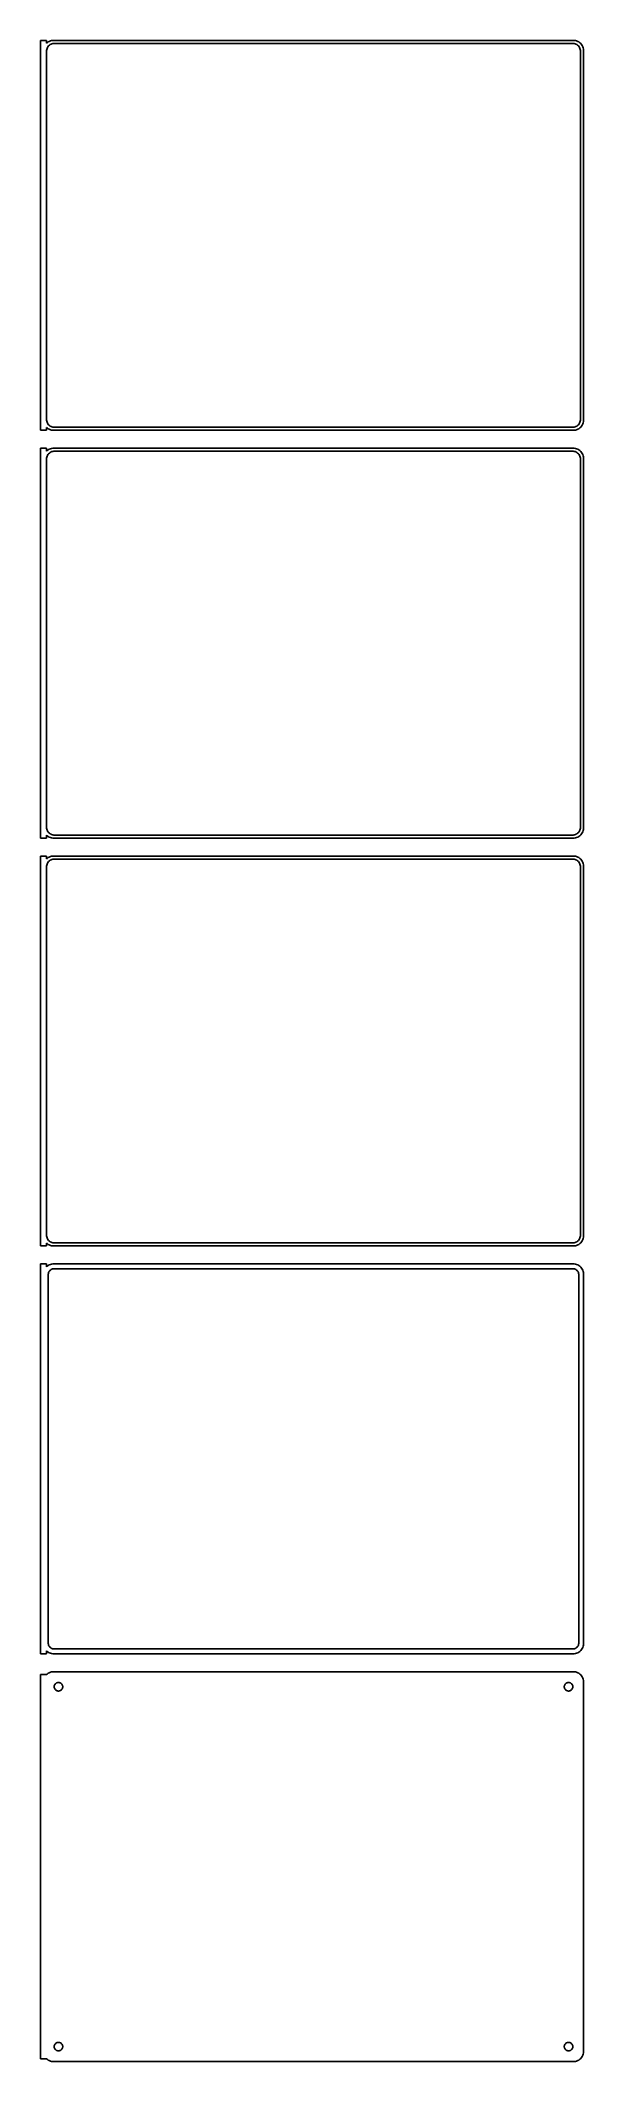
# Model space of a CAD drawing. Header units: metres. Extents: x -136 to 135, y 923 to 1933.
import ezdxf

# ---------------------------------------------------------------- set-up
doc = ezdxf.new("R2010")
doc.units = ezdxf.units.M

msp = doc.modelspace()

# ---------------------------------------------------------------- linework, layer by layer
for p, q in [((-133.5, 1933.49), (-136.5, 1933.49)), ((-136.5, 1933.49), (-136.5, 1738.51)), ((-133.5, 1932.06), (-133.5, 1933.49)), ((-133.187, 1932.35), (-133.5, 1932.06)), ((-132.679, 1932.72), (-133.187, 1932.35)), ((-132.129, 1933.02), (-132.679, 1932.72)), ((-132.416, 1930.74), (-132.05, 1931.08)), ((-131.545, 1933.26), (-132.129, 1933.02)), ((-132.05, 1931.08), (-131.643, 1931.38)), ((-131.643, 1931.38), (-131.203, 1931.62)), ((-130.937, 1933.41), (-131.545, 1933.26)), ((-131.203, 1931.62), (-130.736, 1931.8)), ((-130.314, 1933.49), (-130.937, 1933.41)), ((-130.736, 1931.8), (-130.25, 1931.93)), ((130.314, 1933.49), (-130.314, 1933.49)), ((-130.25, 1931.93), (-129.751, 1931.99)), ((-129.751, 1931.99), (129.751, 1931.99)), ((129.751, 1931.99), (130.25, 1931.93)), ((130.25, 1931.93), (130.736, 1931.8)), ((130.937, 1933.41), (130.314, 1933.49)), ((130.736, 1931.8), (131.203, 1931.62)), ((131.545, 1933.26), (130.937, 1933.41)), ((131.203, 1931.62), (131.643, 1931.38)), ((132.129, 1933.02), (131.545, 1933.26)), ((131.643, 1931.38), (132.05, 1931.08)), ((132.05, 1931.08), (132.416, 1930.74)), ((132.679, 1932.72), (132.129, 1933.02)), ((133.187, 1932.35), (132.679, 1932.72)), ((133.645, 1931.92), (133.187, 1932.35)), ((134.045, 1931.44), (133.645, 1931.92)), ((134.382, 1930.91), (134.045, 1931.44)), ((-133.5, 1928), (-133.468, 1928.5)), ((-133.5, 1744), (-133.5, 1928)), ((-133.468, 1928.5), (-133.374, 1928.99)), ((-133.374, 1928.99), (-133.219, 1929.47)), ((-133.219, 1929.47), (-133.005, 1929.93)), ((-133.005, 1929.93), (-132.736, 1930.35)), ((-132.736, 1930.35), (-132.416, 1930.74)), ((132.416, 1930.74), (132.736, 1930.35)), ((132.736, 1930.35), (133.005, 1929.93)), ((133.005, 1929.93), (133.219, 1929.47)), ((133.219, 1929.47), (133.374, 1928.99)), ((133.374, 1928.99), (133.468, 1928.5)), ((133.468, 1928.5), (133.5, 1928)), ((133.5, 1928), (133.5, 1744)), ((134.649, 1930.34), (134.382, 1930.91)), ((134.843, 1929.74), (134.649, 1930.34)), ((134.961, 1929.13), (134.843, 1929.74)), ((135, 1928.5), (134.961, 1929.13)), ((135, 1743.5), (135, 1928.5)), ((-133.468, 1743.5), (-133.5, 1744)), ((-133.5, 1739.94), (-133.187, 1739.65)), ((-133.5, 1738.51), (-133.5, 1739.94)), ((-133.374, 1743.01), (-133.468, 1743.5)), ((-133.219, 1742.53), (-133.374, 1743.01)), ((-133.005, 1742.07), (-133.219, 1742.53)), ((-133.187, 1739.65), (-132.679, 1739.28)), ((-132.736, 1741.65), (-133.005, 1742.07)), ((-132.416, 1741.26), (-132.736, 1741.65)), ((-132.679, 1739.28), (-132.129, 1738.98)), ((-132.05, 1740.92), (-132.416, 1741.26)), ((-132.129, 1738.98), (-131.545, 1738.74)), ((-131.643, 1740.62), (-132.05, 1740.92)), ((-131.203, 1740.38), (-131.643, 1740.62)), ((-130.736, 1740.2), (-131.203, 1740.38)), ((-130.25, 1740.07), (-130.736, 1740.2)), ((-129.751, 1740.01), (-130.25, 1740.07)), ((129.751, 1740.01), (-129.751, 1740.01)), ((130.25, 1740.07), (129.751, 1740.01)), ((130.736, 1740.2), (130.25, 1740.07)), ((131.203, 1740.38), (130.736, 1740.2)), ((131.643, 1740.62), (131.203, 1740.38)), ((131.545, 1738.74), (132.129, 1738.98)), ((132.05, 1740.92), (131.643, 1740.62)), ((132.416, 1741.26), (132.05, 1740.92)), ((132.129, 1738.98), (132.679, 1739.28)), ((132.736, 1741.65), (132.416, 1741.26)), ((132.679, 1739.28), (133.187, 1739.65)), ((133.005, 1742.07), (132.736, 1741.65)), ((133.219, 1742.53), (133.005, 1742.07)), ((133.187, 1739.65), (133.645, 1740.08)), ((133.374, 1743.01), (133.219, 1742.53)), ((133.468, 1743.5), (133.374, 1743.01)), ((133.5, 1744), (133.468, 1743.5)), ((133.645, 1740.08), (134.045, 1740.56)), ((134.045, 1740.56), (134.382, 1741.09)), ((134.382, 1741.09), (134.649, 1741.66)), ((134.649, 1741.66), (134.843, 1742.26)), ((134.843, 1742.26), (134.961, 1742.87)), ((134.961, 1742.87), (135, 1743.5)), ((-136.5, 1738.51), (-133.5, 1738.51)), ((-133.5, 1729.49), (-136.5, 1729.49)), ((-136.5, 1729.49), (-136.5, 1534.51)), ((-133.5, 1728.06), (-133.5, 1729.49)), ((-132.129, 1729.02), (-132.679, 1728.72)), ((-131.545, 1729.26), (-132.129, 1729.02)), ((-131.545, 1738.74), (-130.937, 1738.59)), ((-130.937, 1729.41), (-131.545, 1729.26)), ((-130.937, 1738.59), (-130.314, 1738.51)), ((-130.314, 1729.49), (-130.937, 1729.41)), ((-130.314, 1738.51), (130.314, 1738.51)), ((130.314, 1729.49), (-130.314, 1729.49)), ((130.314, 1738.51), (130.937, 1738.59)), ((130.937, 1729.41), (130.314, 1729.49)), ((130.937, 1738.59), (131.545, 1738.74)), ((131.545, 1729.26), (130.937, 1729.41)), ((132.129, 1729.02), (131.545, 1729.26)), ((132.679, 1728.72), (132.129, 1729.02)), ((-133.187, 1728.35), (-133.5, 1728.06)), ((-133.5, 1724), (-133.468, 1724.5)), ((-133.5, 1540), (-133.5, 1724)), ((-133.468, 1724.5), (-133.374, 1724.99)), ((-133.374, 1724.99), (-133.219, 1725.47)), ((-133.219, 1725.47), (-133.005, 1725.93)), ((-132.679, 1728.72), (-133.187, 1728.35)), ((-133.005, 1725.93), (-132.736, 1726.35)), ((-132.736, 1726.35), (-132.416, 1726.74)), ((-132.416, 1726.74), (-132.05, 1727.08)), ((-132.05, 1727.08), (-131.643, 1727.38)), ((-131.643, 1727.38), (-131.203, 1727.62)), ((-131.203, 1727.62), (-130.736, 1727.8)), ((-130.736, 1727.8), (-130.25, 1727.93)), ((-130.25, 1727.93), (-129.751, 1727.99)), ((-129.751, 1727.99), (129.751, 1727.99)), ((129.751, 1727.99), (130.25, 1727.93)), ((130.25, 1727.93), (130.736, 1727.8)), ((130.736, 1727.8), (131.203, 1727.62)), ((131.203, 1727.62), (131.643, 1727.38)), ((131.643, 1727.38), (132.05, 1727.08)), ((132.05, 1727.08), (132.416, 1726.74)), ((132.416, 1726.74), (132.736, 1726.35)), ((133.187, 1728.35), (132.679, 1728.72)), ((132.736, 1726.35), (133.005, 1725.93)), ((133.005, 1725.93), (133.219, 1725.47)), ((133.645, 1727.92), (133.187, 1728.35)), ((133.219, 1725.47), (133.374, 1724.99)), ((133.374, 1724.99), (133.468, 1724.5)), ((133.468, 1724.5), (133.5, 1724)), ((133.5, 1724), (133.5, 1540)), ((134.045, 1727.44), (133.645, 1727.92)), ((134.382, 1726.91), (134.045, 1727.44)), ((134.649, 1726.34), (134.382, 1726.91)), ((134.843, 1725.74), (134.649, 1726.34)), ((134.961, 1725.13), (134.843, 1725.74)), ((135, 1724.5), (134.961, 1725.13)), ((135, 1539.5), (135, 1724.5)), ((-133.468, 1539.5), (-133.5, 1540)), ((-133.374, 1539.01), (-133.468, 1539.5)), ((-133.219, 1538.53), (-133.374, 1539.01)), ((-133.005, 1538.07), (-133.219, 1538.53)), ((-132.736, 1537.65), (-133.005, 1538.07)), ((-132.416, 1537.26), (-132.736, 1537.65)), ((-132.05, 1536.92), (-132.416, 1537.26)), ((-131.643, 1536.62), (-132.05, 1536.92)), ((132.05, 1536.92), (131.643, 1536.62)), ((132.416, 1537.26), (132.05, 1536.92)), ((132.736, 1537.65), (132.416, 1537.26)), ((133.005, 1538.07), (132.736, 1537.65)), ((133.219, 1538.53), (133.005, 1538.07)), ((133.374, 1539.01), (133.219, 1538.53)), ((133.468, 1539.5), (133.374, 1539.01)), ((133.5, 1540), (133.468, 1539.5)), ((134.045, 1536.56), (134.382, 1537.09)), ((134.382, 1537.09), (134.649, 1537.66)), ((134.649, 1537.66), (134.843, 1538.26)), ((134.843, 1538.26), (134.961, 1538.87)), ((134.961, 1538.87), (135, 1539.5)), ((-136.5, 1534.51), (-133.5, 1534.51)), ((-133.5, 1535.94), (-133.187, 1535.65)), ((-133.5, 1534.51), (-133.5, 1535.94)), ((-133.187, 1535.65), (-132.679, 1535.28)), ((-132.679, 1535.28), (-132.129, 1534.98)), ((-132.129, 1534.98), (-131.545, 1534.74)), ((-131.203, 1536.38), (-131.643, 1536.62)), ((-131.545, 1534.74), (-130.937, 1534.59)), ((-130.736, 1536.2), (-131.203, 1536.38)), ((-130.937, 1534.59), (-130.314, 1534.51)), ((-130.25, 1536.07), (-130.736, 1536.2)), ((-130.314, 1534.51), (130.314, 1534.51)), ((-129.751, 1536.01), (-130.25, 1536.07)), ((129.751, 1536.01), (-129.751, 1536.01)), ((130.25, 1536.07), (129.751, 1536.01)), ((130.736, 1536.2), (130.25, 1536.07)), ((130.314, 1534.51), (130.937, 1534.59)), ((131.203, 1536.38), (130.736, 1536.2)), ((130.937, 1534.59), (131.545, 1534.74)), ((131.643, 1536.62), (131.203, 1536.38)), ((131.545, 1534.74), (132.129, 1534.98)), ((132.129, 1534.98), (132.679, 1535.28)), ((132.679, 1535.28), (133.187, 1535.65)), ((133.187, 1535.65), (133.645, 1536.08)), ((133.645, 1536.08), (134.045, 1536.56)), ((-133.5, 1525.49), (-136.5, 1525.49)), ((-136.5, 1525.49), (-136.5, 1330.51)), ((-133.5, 1524.06), (-133.5, 1525.49)), ((-133.187, 1524.35), (-133.5, 1524.06)), ((-133.5, 1520), (-133.468, 1520.5)), ((-133.5, 1336), (-133.5, 1520)), ((-133.468, 1520.5), (-133.374, 1520.99)), ((-133.374, 1520.99), (-133.219, 1521.47)), ((-133.219, 1521.47), (-133.005, 1521.93)), ((-132.679, 1524.72), (-133.187, 1524.35)), ((-133.005, 1521.93), (-132.736, 1522.35)), ((-132.736, 1522.35), (-132.416, 1522.74)), ((-132.129, 1525.02), (-132.679, 1524.72)), ((-132.416, 1522.74), (-132.05, 1523.08)), ((-131.545, 1525.26), (-132.129, 1525.02)), ((-132.05, 1523.08), (-131.643, 1523.38)), ((-131.643, 1523.38), (-131.203, 1523.62)), ((-130.937, 1525.41), (-131.545, 1525.26)), ((-131.203, 1523.62), (-130.736, 1523.8)), ((-130.314, 1525.49), (-130.937, 1525.41)), ((-130.736, 1523.8), (-130.25, 1523.93)), ((130.314, 1525.49), (-130.314, 1525.49)), ((-130.25, 1523.93), (-129.751, 1523.99)), ((-129.751, 1523.99), (129.751, 1523.99)), ((129.751, 1523.99), (130.25, 1523.93)), ((130.25, 1523.93), (130.736, 1523.8)), ((130.937, 1525.41), (130.314, 1525.49)), ((130.736, 1523.8), (131.203, 1523.62)), ((131.545, 1525.26), (130.937, 1525.41)), ((131.203, 1523.62), (131.643, 1523.38)), ((132.129, 1525.02), (131.545, 1525.26)), ((131.643, 1523.38), (132.05, 1523.08)), ((132.05, 1523.08), (132.416, 1522.74)), ((132.679, 1524.72), (132.129, 1525.02)), ((132.416, 1522.74), (132.736, 1522.35)), ((133.187, 1524.35), (132.679, 1524.72)), ((132.736, 1522.35), (133.005, 1521.93)), ((133.005, 1521.93), (133.219, 1521.47)), ((133.645, 1523.92), (133.187, 1524.35)), ((133.219, 1521.47), (133.374, 1520.99)), ((133.374, 1520.99), (133.468, 1520.5)), ((133.468, 1520.5), (133.5, 1520)), ((133.5, 1520), (133.5, 1336)), ((134.045, 1523.44), (133.645, 1523.92)), ((134.382, 1522.91), (134.045, 1523.44)), ((134.649, 1522.34), (134.382, 1522.91)), ((134.843, 1521.74), (134.649, 1522.34)), ((134.961, 1521.13), (134.843, 1521.74)), ((135, 1520.5), (134.961, 1521.13)), ((135, 1335.5), (135, 1520.5)), ((-133.468, 1335.5), (-133.5, 1336)), ((-133.374, 1335.01), (-133.468, 1335.5)), ((-133.219, 1334.53), (-133.374, 1335.01)), ((-133.005, 1334.07), (-133.219, 1334.53)), ((133.219, 1334.53), (133.005, 1334.07)), ((133.374, 1335.01), (133.219, 1334.53)), ((133.468, 1335.5), (133.374, 1335.01)), ((133.5, 1336), (133.468, 1335.5)), ((134.843, 1334.26), (134.961, 1334.87)), ((134.961, 1334.87), (135, 1335.5)), ((-136.5, 1330.51), (-133.5, 1330.51)), ((-133.5, 1331.94), (-133.187, 1331.65)), ((-133.5, 1330.51), (-133.5, 1331.94)), ((-133.187, 1331.65), (-132.679, 1331.28)), ((-132.736, 1333.65), (-133.005, 1334.07)), ((-132.416, 1333.26), (-132.736, 1333.65)), ((-132.679, 1331.28), (-132.129, 1330.98)), ((-132.05, 1332.92), (-132.416, 1333.26)), ((-132.129, 1330.98), (-131.545, 1330.74)), ((-131.643, 1332.62), (-132.05, 1332.92)), ((-131.203, 1332.38), (-131.643, 1332.62)), ((-131.545, 1330.74), (-130.937, 1330.59)), ((-130.736, 1332.2), (-131.203, 1332.38)), ((-130.937, 1330.59), (-130.314, 1330.51)), ((-130.25, 1332.07), (-130.736, 1332.2)), ((-130.314, 1330.51), (130.314, 1330.51)), ((-129.751, 1332.01), (-130.25, 1332.07)), ((129.751, 1332.01), (-129.751, 1332.01)), ((130.25, 1332.07), (129.751, 1332.01)), ((130.736, 1332.2), (130.25, 1332.07)), ((130.314, 1330.51), (130.937, 1330.59)), ((131.203, 1332.38), (130.736, 1332.2)), ((130.937, 1330.59), (131.545, 1330.74)), ((131.643, 1332.62), (131.203, 1332.38)), ((131.545, 1330.74), (132.129, 1330.98)), ((132.05, 1332.92), (131.643, 1332.62)), ((132.416, 1333.26), (132.05, 1332.92)), ((132.129, 1330.98), (132.679, 1331.28)), ((132.736, 1333.65), (132.416, 1333.26)), ((132.679, 1331.28), (133.187, 1331.65)), ((133.005, 1334.07), (132.736, 1333.65)), ((133.187, 1331.65), (133.645, 1332.08)), ((133.645, 1332.08), (134.045, 1332.56)), ((134.045, 1332.56), (134.382, 1333.09)), ((134.382, 1333.09), (134.649, 1333.66)), ((134.649, 1333.66), (134.843, 1334.26)), ((-133.5, 1321.48), (-136.5, 1321.48)), ((-136.5, 1321.48), (-136.5, 1126.52)), ((-133.5, 1320.06), (-133.5, 1321.48)), ((-133.187, 1320.35), (-133.5, 1320.06)), ((-132.679, 1320.72), (-133.187, 1320.35)), ((-132.129, 1321.02), (-132.679, 1320.72)), ((-132.613, 1316), (-132.588, 1316.39)), ((-132.613, 1132), (-132.613, 1316)), ((-132.588, 1316.39), (-132.515, 1316.77)), ((-132.515, 1316.77), (-132.394, 1317.15)), ((-132.394, 1317.15), (-132.228, 1317.5)), ((-132.228, 1317.5), (-132.018, 1317.83)), ((-131.545, 1321.26), (-132.129, 1321.02)), ((-132.018, 1317.83), (-131.769, 1318.13)), ((-131.769, 1318.13), (-131.484, 1318.4)), ((-130.937, 1321.41), (-131.545, 1321.26)), ((-131.484, 1318.4), (-131.168, 1318.63)), ((-131.168, 1318.63), (-130.825, 1318.82)), ((-130.314, 1321.49), (-130.937, 1321.41)), ((-130.825, 1318.82), (-130.462, 1318.96)), ((-130.462, 1318.96), (-130.083, 1319.06)), ((130.314, 1321.49), (-130.314, 1321.49)), ((-130.083, 1319.06), (-129.695, 1319.11)), ((-129.695, 1319.11), (129.695, 1319.11)), ((129.695, 1319.11), (130.083, 1319.06)), ((130.083, 1319.06), (130.462, 1318.96)), ((130.937, 1321.41), (130.314, 1321.49)), ((130.462, 1318.96), (130.825, 1318.82)), ((130.825, 1318.82), (131.168, 1318.63)), ((131.545, 1321.26), (130.937, 1321.41)), ((131.168, 1318.63), (131.484, 1318.4)), ((131.484, 1318.4), (131.769, 1318.13)), ((132.129, 1321.02), (131.545, 1321.26)), ((131.769, 1318.13), (132.018, 1317.83)), ((132.018, 1317.83), (132.228, 1317.5)), ((132.679, 1320.72), (132.129, 1321.02)), ((132.228, 1317.5), (132.394, 1317.15)), ((132.394, 1317.15), (132.515, 1316.77)), ((132.515, 1316.77), (132.588, 1316.39)), ((132.588, 1316.39), (132.613, 1316)), ((132.613, 1316), (132.613, 1132)), ((133.187, 1320.35), (132.679, 1320.72)), ((133.645, 1319.92), (133.187, 1320.35)), ((134.045, 1319.44), (133.645, 1319.92)), ((134.382, 1318.91), (134.045, 1319.44)), ((134.649, 1318.34), (134.382, 1318.91)), ((134.843, 1317.74), (134.649, 1318.34)), ((134.961, 1317.13), (134.843, 1317.74)), ((135, 1316.5), (134.961, 1317.13)), ((135, 1131.5), (135, 1316.5)), ((-136.5, 1126.52), (-133.5, 1126.52)), ((-133.5, 1126.52), (-133.5, 1127.94)), ((-133.5, 1127.94), (-133.187, 1127.65)), ((-133.187, 1127.65), (-132.679, 1127.28)), ((-132.679, 1127.28), (-132.129, 1126.98)), ((-132.588, 1131.61), (-132.613, 1132)), ((-132.515, 1131.23), (-132.588, 1131.61)), ((-132.394, 1130.85), (-132.515, 1131.23)), ((-132.228, 1130.5), (-132.394, 1130.85)), ((-132.018, 1130.17), (-132.228, 1130.5)), ((-132.129, 1126.98), (-131.545, 1126.74)), ((-131.769, 1129.87), (-132.018, 1130.17)), ((-131.484, 1129.6), (-131.769, 1129.87)), ((-131.545, 1126.74), (-130.937, 1126.59)), ((-131.168, 1129.37), (-131.484, 1129.6)), ((-130.825, 1129.18), (-131.168, 1129.37)), ((-130.937, 1126.59), (-130.314, 1126.51)), ((-130.462, 1129.04), (-130.825, 1129.18)), ((-130.083, 1128.94), (-130.462, 1129.04)), ((-130.314, 1126.51), (130.314, 1126.51)), ((-129.695, 1128.89), (-130.083, 1128.94)), ((129.695, 1128.89), (-129.695, 1128.89)), ((130.083, 1128.94), (129.695, 1128.89)), ((130.462, 1129.04), (130.083, 1128.94)), ((130.314, 1126.51), (130.937, 1126.59)), ((130.825, 1129.18), (130.462, 1129.04)), ((131.168, 1129.37), (130.825, 1129.18)), ((130.937, 1126.59), (131.545, 1126.74)), ((131.484, 1129.6), (131.168, 1129.37)), ((131.769, 1129.87), (131.484, 1129.6)), ((131.545, 1126.74), (132.129, 1126.98)), ((132.018, 1130.17), (131.769, 1129.87)), ((132.228, 1130.5), (132.018, 1130.17)), ((132.129, 1126.98), (132.679, 1127.28)), ((132.394, 1130.85), (132.228, 1130.5)), ((132.515, 1131.23), (132.394, 1130.85)), ((132.588, 1131.61), (132.515, 1131.23)), ((132.613, 1132), (132.588, 1131.61)), ((132.679, 1127.28), (133.187, 1127.65)), ((133.187, 1127.65), (133.645, 1128.08)), ((133.645, 1128.08), (134.045, 1128.56)), ((134.045, 1128.56), (134.382, 1129.09)), ((134.382, 1129.09), (134.649, 1129.66)), ((134.649, 1129.66), (134.843, 1130.26)), ((134.843, 1130.26), (134.961, 1130.87)), ((134.961, 1130.87), (135, 1131.5)), ((-133.5, 1116.15), (-136.5, 1116.15)), ((-136.5, 1116.15), (-136.5, 923.847)), ((-133.187, 1116.35), (-133.5, 1116.06)), ((-133.5, 1116.06), (-133.5, 1116.15)), ((-132.679, 1116.72), (-133.187, 1116.35)), ((-132.129, 1117.02), (-132.679, 1116.72)), ((-131.545, 1117.26), (-132.129, 1117.02)), ((-130.937, 1117.41), (-131.545, 1117.26)), ((-130.314, 1117.49), (-130.937, 1117.41)), ((130.314, 1117.49), (-130.314, 1117.49)), ((-128.16, 1112.03), (-127.9, 1112.1)), ((-127.9, 1112.1), (-127.634, 1112.13)), ((-127.634, 1112.13), (-127.366, 1112.13)), ((-127.366, 1112.13), (-127.1, 1112.1)), ((-127.1, 1112.1), (-126.84, 1112.03)), ((126.84, 1112.03), (127.1, 1112.1)), ((127.1, 1112.1), (127.366, 1112.13)), ((127.366, 1112.13), (127.634, 1112.13)), ((127.634, 1112.13), (127.9, 1112.1)), ((127.9, 1112.1), (128.16, 1112.03)), ((130.937, 1117.41), (130.314, 1117.49)), ((131.545, 1117.26), (130.937, 1117.41)), ((132.129, 1117.02), (131.545, 1117.26)), ((132.679, 1116.72), (132.129, 1117.02)), ((133.187, 1116.35), (132.679, 1116.72)), ((133.645, 1115.92), (133.187, 1116.35)), ((134.045, 1115.44), (133.645, 1115.92)), ((134.382, 1114.91), (134.045, 1115.44)), ((134.649, 1114.34), (134.382, 1114.91)), ((134.843, 1113.74), (134.649, 1114.34)), ((134.961, 1113.13), (134.843, 1113.74)), ((135, 1112.5), (134.961, 1113.13)), ((135, 927.5), (135, 1112.5)), ((-129.635, 1110), (-129.618, 1110.27)), ((-129.618, 1109.73), (-129.635, 1110)), ((-129.618, 1110.27), (-129.568, 1110.53)), ((-129.568, 1109.47), (-129.618, 1109.73)), ((-129.568, 1110.53), (-129.485, 1110.79)), ((-129.485, 1109.21), (-129.568, 1109.47)), ((-129.485, 1110.79), (-129.371, 1111.03)), ((-129.371, 1108.97), (-129.485, 1109.21)), ((-129.371, 1111.03), (-129.227, 1111.26)), ((-129.227, 1108.74), (-129.371, 1108.97)), ((-129.227, 1111.26), (-129.057, 1111.46)), ((-129.057, 1108.54), (-129.227, 1108.74)), ((-129.057, 1111.46), (-128.861, 1111.65)), ((-128.861, 1108.35), (-129.057, 1108.54)), ((-128.861, 1111.65), (-128.644, 1111.8)), ((-128.644, 1108.2), (-128.861, 1108.35)), ((-128.644, 1111.8), (-128.409, 1111.93)), ((-128.409, 1108.07), (-128.644, 1108.2)), ((-128.409, 1111.93), (-128.16, 1112.03)), ((-128.16, 1107.97), (-128.409, 1108.07)), ((-127.9, 1107.9), (-128.16, 1107.97)), ((-127.634, 1107.87), (-127.9, 1107.9)), ((-127.366, 1107.87), (-127.634, 1107.87)), ((-127.1, 1107.9), (-127.366, 1107.87)), ((-126.84, 1107.97), (-127.1, 1107.9)), ((-126.84, 1112.03), (-126.591, 1111.93)), ((-126.591, 1108.07), (-126.84, 1107.97)), ((-126.591, 1111.93), (-126.356, 1111.8)), ((-126.356, 1108.2), (-126.591, 1108.07)), ((-126.356, 1111.8), (-126.139, 1111.65)), ((-126.139, 1108.35), (-126.356, 1108.2)), ((-126.139, 1111.65), (-125.943, 1111.46)), ((-125.943, 1108.54), (-126.139, 1108.35)), ((-125.943, 1111.46), (-125.773, 1111.26)), ((-125.773, 1108.74), (-125.943, 1108.54)), ((-125.773, 1111.26), (-125.629, 1111.03)), ((-125.629, 1108.97), (-125.773, 1108.74)), ((-125.629, 1111.03), (-125.515, 1110.79)), ((-125.515, 1109.21), (-125.629, 1108.97)), ((-125.515, 1110.79), (-125.432, 1110.53)), ((-125.432, 1109.47), (-125.515, 1109.21)), ((-125.432, 1110.53), (-125.382, 1110.27)), ((-125.382, 1109.73), (-125.432, 1109.47)), ((-125.382, 1110.27), (-125.365, 1110)), ((-125.365, 1110), (-125.382, 1109.73)), ((125.365, 1110), (125.382, 1110.27)), ((125.382, 1109.73), (125.365, 1110)), ((125.382, 1110.27), (125.432, 1110.53)), ((125.432, 1109.47), (125.382, 1109.73)), ((125.432, 1110.53), (125.515, 1110.79)), ((125.515, 1109.21), (125.432, 1109.47)), ((125.515, 1110.79), (125.629, 1111.03)), ((125.629, 1108.97), (125.515, 1109.21)), ((125.629, 1111.03), (125.773, 1111.26)), ((125.773, 1108.74), (125.629, 1108.97)), ((125.773, 1111.26), (125.943, 1111.46)), ((125.943, 1108.54), (125.773, 1108.74)), ((125.943, 1111.46), (126.139, 1111.65)), ((126.139, 1108.35), (125.943, 1108.54)), ((126.139, 1111.65), (126.356, 1111.8)), ((126.356, 1108.2), (126.139, 1108.35)), ((126.356, 1111.8), (126.591, 1111.93)), ((126.591, 1108.07), (126.356, 1108.2)), ((126.591, 1111.93), (126.84, 1112.03)), ((126.84, 1107.97), (126.591, 1108.07)), ((127.1, 1107.9), (126.84, 1107.97)), ((127.366, 1107.87), (127.1, 1107.9)), ((127.634, 1107.87), (127.366, 1107.87)), ((127.9, 1107.9), (127.634, 1107.87)), ((128.16, 1107.97), (127.9, 1107.9)), ((128.16, 1112.03), (128.409, 1111.93)), ((128.409, 1108.07), (128.16, 1107.97)), ((128.409, 1111.93), (128.644, 1111.8)), ((128.644, 1108.2), (128.409, 1108.07)), ((128.644, 1111.8), (128.861, 1111.65)), ((128.861, 1108.35), (128.644, 1108.2)), ((128.861, 1111.65), (129.057, 1111.46)), ((129.057, 1108.54), (128.861, 1108.35)), ((129.057, 1111.46), (129.227, 1111.26)), ((129.227, 1108.74), (129.057, 1108.54)), ((129.227, 1111.26), (129.371, 1111.03)), ((129.371, 1108.97), (129.227, 1108.74)), ((129.371, 1111.03), (129.485, 1110.79)), ((129.485, 1109.21), (129.371, 1108.97)), ((129.485, 1110.79), (129.568, 1110.53)), ((129.568, 1109.47), (129.485, 1109.21)), ((129.568, 1110.53), (129.618, 1110.27)), ((129.618, 1109.73), (129.568, 1109.47)), ((129.618, 1110.27), (129.635, 1110)), ((129.635, 1110), (129.618, 1109.73)), ((-129.635, 930), (-129.618, 930.268)), ((-129.618, 930.268), (-129.568, 930.531)), ((-129.568, 930.531), (-129.485, 930.786)), ((-129.485, 930.786), (-129.371, 931.029)), ((-129.371, 931.029), (-129.227, 931.255)), ((-129.227, 931.255), (-129.057, 931.462)), ((-129.057, 931.462), (-128.861, 931.645)), ((-128.861, 931.645), (-128.644, 931.803)), ((-128.644, 931.803), (-128.409, 931.932)), ((-128.409, 931.932), (-128.16, 932.031)), ((-128.16, 932.031), (-127.9, 932.097)), ((-127.9, 932.097), (-127.634, 932.131)), ((-127.634, 932.131), (-127.366, 932.131)), ((-127.366, 932.131), (-127.1, 932.097)), ((-127.1, 932.097), (-126.84, 932.031)), ((-126.84, 932.031), (-126.591, 931.932)), ((-126.591, 931.932), (-126.356, 931.803)), ((-126.356, 931.803), (-126.139, 931.645)), ((-126.139, 931.645), (-125.943, 931.462)), ((-125.943, 931.462), (-125.773, 931.255)), ((-125.773, 931.255), (-125.629, 931.029)), ((-125.629, 931.029), (-125.515, 930.786)), ((-125.515, 930.786), (-125.432, 930.531)), ((-125.432, 930.531), (-125.382, 930.268)), ((-125.382, 930.268), (-125.365, 930)), ((125.365, 930), (125.382, 930.268)), ((125.382, 930.268), (125.432, 930.531)), ((125.432, 930.531), (125.515, 930.786)), ((125.515, 930.786), (125.629, 931.029)), ((125.629, 931.029), (125.773, 931.255)), ((125.773, 931.255), (125.943, 931.462)), ((125.943, 931.462), (126.139, 931.645)), ((126.139, 931.645), (126.356, 931.803)), ((126.356, 931.803), (126.591, 931.932)), ((126.591, 931.932), (126.84, 932.031)), ((126.84, 932.031), (127.1, 932.097)), ((127.1, 932.097), (127.366, 932.131)), ((127.366, 932.131), (127.634, 932.131)), ((127.634, 932.131), (127.9, 932.097)), ((127.9, 932.097), (128.16, 932.031)), ((128.16, 932.031), (128.409, 931.932)), ((128.409, 931.932), (128.644, 931.803)), ((128.644, 931.803), (128.861, 931.645)), ((128.861, 931.645), (129.057, 931.462)), ((129.057, 931.462), (129.227, 931.255)), ((129.227, 931.255), (129.371, 931.029)), ((129.371, 931.029), (129.485, 930.786)), ((129.485, 930.786), (129.568, 930.531)), ((129.568, 930.531), (129.618, 930.268)), ((129.618, 930.268), (129.635, 930)), ((-136.5, 923.847), (-133.5, 923.847)), ((-133.5, 923.847), (-133.5, 923.941)), ((-133.5, 923.941), (-133.187, 923.647)), ((-133.187, 923.647), (-132.679, 923.278)), ((-132.679, 923.278), (-132.129, 922.976)), ((-132.129, 922.976), (-131.545, 922.745)), ((-131.545, 922.745), (-130.937, 922.589)), ((-130.937, 922.589), (-130.314, 922.51)), ((-130.314, 922.51), (130.314, 922.51)), ((-129.618, 929.732), (-129.635, 930)), ((-129.568, 929.469), (-129.618, 929.732)), ((-129.485, 929.214), (-129.568, 929.469)), ((-129.371, 928.971), (-129.485, 929.214)), ((-129.227, 928.745), (-129.371, 928.971)), ((-129.057, 928.538), (-129.227, 928.745)), ((-128.861, 928.355), (-129.057, 928.538)), ((-128.644, 928.197), (-128.861, 928.355)), ((-128.409, 928.068), (-128.644, 928.197)), ((-128.16, 927.969), (-128.409, 928.068)), ((-127.9, 927.903), (-128.16, 927.969)), ((-127.634, 927.869), (-127.9, 927.903)), ((-127.366, 927.869), (-127.634, 927.869)), ((-127.1, 927.903), (-127.366, 927.869)), ((-126.84, 927.969), (-127.1, 927.903)), ((-126.591, 928.068), (-126.84, 927.969)), ((-126.356, 928.197), (-126.591, 928.068)), ((-126.139, 928.355), (-126.356, 928.197)), ((-125.943, 928.538), (-126.139, 928.355)), ((-125.773, 928.745), (-125.943, 928.538)), ((-125.629, 928.971), (-125.773, 928.745)), ((-125.515, 929.214), (-125.629, 928.971)), ((-125.432, 929.469), (-125.515, 929.214)), ((-125.382, 929.732), (-125.432, 929.469)), ((-125.365, 930), (-125.382, 929.732)), ((125.382, 929.732), (125.365, 930)), ((125.432, 929.469), (125.382, 929.732)), ((125.515, 929.214), (125.432, 929.469)), ((125.629, 928.971), (125.515, 929.214)), ((125.773, 928.745), (125.629, 928.971)), ((125.943, 928.538), (125.773, 928.745)), ((126.139, 928.355), (125.943, 928.538)), ((126.356, 928.197), (126.139, 928.355)), ((126.591, 928.068), (126.356, 928.197)), ((126.84, 927.969), (126.591, 928.068)), ((127.1, 927.903), (126.84, 927.969)), ((127.366, 927.869), (127.1, 927.903)), ((127.634, 927.869), (127.366, 927.869)), ((127.9, 927.903), (127.634, 927.869)), ((128.16, 927.969), (127.9, 927.903)), ((128.409, 928.068), (128.16, 927.969)), ((128.644, 928.197), (128.409, 928.068)), ((128.861, 928.355), (128.644, 928.197)), ((129.057, 928.538), (128.861, 928.355)), ((129.227, 928.745), (129.057, 928.538)), ((129.371, 928.971), (129.227, 928.745)), ((129.485, 929.214), (129.371, 928.971)), ((129.568, 929.469), (129.485, 929.214)), ((129.618, 929.732), (129.568, 929.469)), ((129.635, 930), (129.618, 929.732)), ((130.314, 922.51), (130.937, 922.589)), ((130.937, 922.589), (131.545, 922.745)), ((131.545, 922.745), (132.129, 922.976)), ((132.129, 922.976), (132.679, 923.278)), ((132.679, 923.278), (133.187, 923.647)), ((133.187, 923.647), (133.645, 924.077)), ((133.645, 924.077), (134.045, 924.561)), ((134.045, 924.561), (134.382, 925.091)), ((134.382, 925.091), (134.649, 925.659)), ((134.649, 925.659), (134.843, 926.257)), ((134.843, 926.257), (134.961, 926.873)), ((134.961, 926.873), (135, 927.5))]:
    msp.add_line(p, q)

doc.saveas('drawing.dxf')
